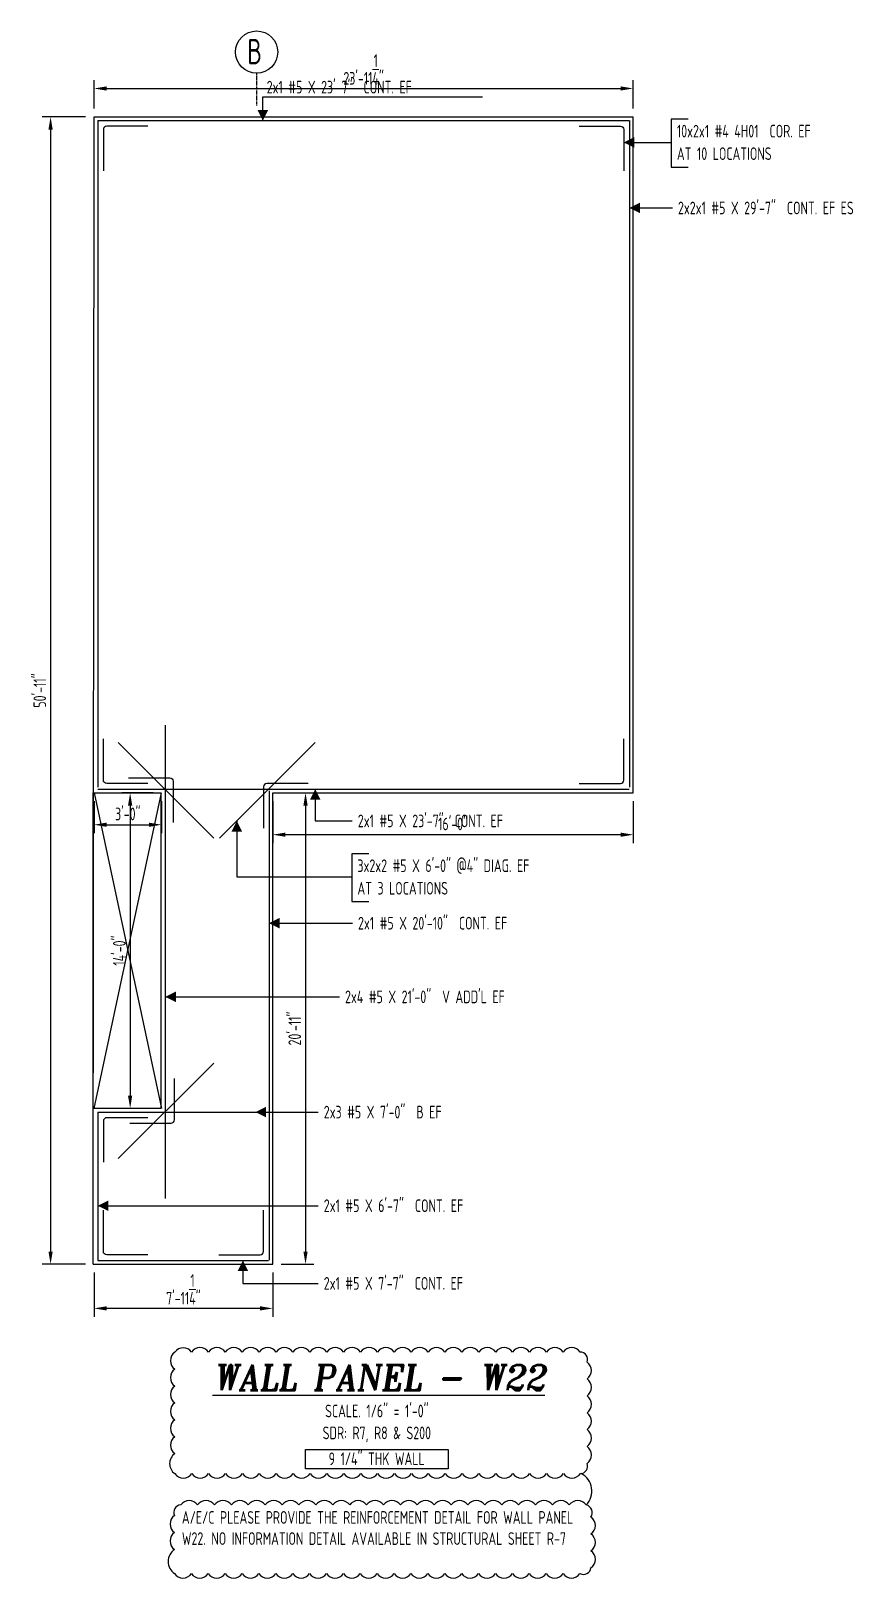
# Model space of a CAD drawing. Header units: inches. Extents: x -3675 to 26577, y -2273 to 5046.
# Drawn here: x 22781 to 23219, y -296 to 528 of the extents above; entities that cross this region are included whole.
import ezdxf
from ezdxf.enums import TextEntityAlignment as Align

# ---------------------------------------------------------------- set-up
doc = ezdxf.new("R2010")
doc.units = ezdxf.units.IN
doc.header["$MEASUREMENT"] = 0
doc.linetypes.add('PHANTOM', pattern=[2.5, 1.25, -0.25, 0.25, -0.25, 0.25, -0.25])
doc.layers.get('0').update_dxf_attribs({"linetype": 'CONTINUOUS'})
doc.layers.get('Defpoints').update_dxf_attribs({"linetype": 'CONTINUOUS'})
for name, color, linetype in [('0-25TEXT', 7, 'CONTINUOUS'), ('0-35', 3, 'CONTINUOUS'), ('0-35TEXT', 3, 'CONTINUOUS'), ('0-50', 10, 'CONTINUOUS'), ('BAR-LBL', 2, 'CONTINUOUS'), ('DETAIL', 83, 'CONTINUOUS'), ('GRID', 8, 'PHANTOM'), ('REBARS', 4, 'CONTINUOUS')]:
    doc.layers.add(name, color=color, linetype=linetype)
doc.layers.add('COVER', color=6, linetype='CONTINUOUS', lineweight=0, plot=False)
doc.styles.add('AR', font='ARCHQUIK.shx', dxfattribs={"width": 0.8})
doc.styles.add('ROMANT', font='romant')
doc.dimstyles.new('CADS_DIM_48', dxfattribs={"dimscale": 48, "dimtxt": 0.09375, "dimasz": 0.09375, "dimexe": 0.0625, "dimexo": 0.0625, "dimgap": 0.09375, "dimtad": 0, "dimtih": 1, "dimtoh": 1, "dimzin": 1, "dimdsep": 46, "dimlunit": 4, "dimtxsty": 'AR', "dimblk": 'CLOSED', "dimcen": 0.1875, "dimadec": 0, "dimazin": 0, "dimtfac": 1, "dimtofl": 0, "dimtmove": 0, "dimatfit": 1, "dimldrblk": 'DOTBLANK', "dimfxl": 1, "dimtzin": 0, "dimarcsym": 0})

# ---------------------------------------------------------------- blocks, each defined once
blk = doc.blocks.new('*D93')
at = {"layer": 'COVER', "color": 0, "lineweight": -2, "transparency": 16777216}
for p, q in [((22814.82, 486.6), (22814.82, 501.71)), ((22821.57, 497.21), (23095.32, 497.21)), ((23102.07, 486.6), (23102.07, 501.71))]:
    blk.add_line(p, q, dxfattribs=at)
at = {"layer": 'COVER', "color": 0, "transparency": 16777216}
for points in [[(22821.57, 498.34), (22821.57, 496.09), (22814.82, 497.21)], [(23095.32, 498.34), (23095.32, 496.09), (23102.07, 497.21)]]:
    blk.add_solid(points, dxfattribs=at)
at = {"layer": 'Defpoints', "color": 0, "transparency": 16777216}
for p in [(23102.07, 497.21), (22814.82, 482.1), (23102.07, 482.1)]:
    blk.add_point(p, dxfattribs=at)
at = {"layer": 'COVER', "color": 0, "transparency": 16777216, "insert": (22958.45, 507.34), "char_height": 6.75, "attachment_point": 5, "style": 'AR'}
blk.add_mtext('23\'-11{\\H1.000000x;\\S1/4;}"', dxfattribs=at)
blk = doc.blocks.new('_DotBlank')
at = {"layer": '0-35', "color": 0, "lineweight": -2}
blk.add_line((-0.5, 0), (-1, 0), dxfattribs=at)
blk.add_circle((0, 0), 0.5, dxfattribs=at)
blk = doc.blocks.new('*D94')
at = {"layer": 'COVER', "color": 0, "lineweight": -2, "transparency": 16777216}
for p, q in [((22810.32, 482.1), (22787.19, 482.1)), ((22791.69, 475.35), (22791.69, -122.15)), ((22810.32, -128.9), (22787.19, -128.9))]:
    blk.add_line(p, q, dxfattribs=at)
at = {"layer": 'COVER', "color": 0, "transparency": 16777216}
for points in [[(22790.56, 475.35), (22792.81, 475.35), (22791.69, 482.1)], [(22790.56, -122.15), (22792.81, -122.15), (22791.69, -128.9)]]:
    blk.add_solid(points, dxfattribs=at)
at = {"layer": 'Defpoints', "color": 0, "transparency": 16777216}
for p in [(22814.82, 482.1), (22791.69, -128.9), (22814.82, -128.9)]:
    blk.add_point(p, dxfattribs=at)
at = {"layer": 'COVER', "color": 0, "transparency": 16777216, "insert": (22785.95, 176.6), "char_height": 6.75, "attachment_point": 5, "rotation": 90, "style": 'AR'}
blk.add_mtext('50\'-11"', dxfattribs=at)
blk = doc.blocks.new('*D95')
at = {"layer": 'COVER', "color": 0, "lineweight": -2, "transparency": 16777216}
for p, q in [((22910.07, 117.6), (22910.07, 95.31)), ((23102.07, 117.6), (23102.07, 95.31)), ((23095.32, 99.81), (22916.82, 99.81))]:
    blk.add_line(p, q, dxfattribs=at)
at = {"layer": 'COVER', "color": 0, "transparency": 16777216}
for points in [[(22916.82, 100.94), (22916.82, 98.69), (22910.07, 99.81)], [(23095.32, 100.94), (23095.32, 98.69), (23102.07, 99.81)]]:
    blk.add_solid(points, dxfattribs=at)
at = {"layer": 'Defpoints', "color": 0, "transparency": 16777216}
for p in [(22910.07, 122.1), (23102.07, 122.1), (22910.07, 99.81)]:
    blk.add_point(p, dxfattribs=at)
at = {"layer": 'COVER', "color": 0, "transparency": 16777216, "insert": (23006.07, 105.55), "char_height": 6.75, "attachment_point": 5, "style": 'AR'}
blk.add_mtext('16\'-0"', dxfattribs=at)
blk = doc.blocks.new('*D96')
at = {"layer": 'COVER', "color": 0, "lineweight": -2, "transparency": 16777216}
for p, q in [((22914.57, 122.1), (22931.99, 122.1)), ((22927.49, 115.35), (22927.49, -122.15)), ((22914.57, -128.9), (22931.99, -128.9))]:
    blk.add_line(p, q, dxfattribs=at)
at = {"layer": 'COVER', "color": 0, "transparency": 16777216}
for points in [[(22926.37, 115.35), (22928.62, 115.35), (22927.49, 122.1)], [(22926.37, -122.15), (22928.62, -122.15), (22927.49, -128.9)]]:
    blk.add_solid(points, dxfattribs=at)
at = {"layer": 'Defpoints', "color": 0, "transparency": 16777216}
for p in [(22910.07, 122.1), (22910.07, -128.9), (22927.49, -128.9)]:
    blk.add_point(p, dxfattribs=at)
at = {"layer": 'COVER', "color": 0, "transparency": 16777216, "insert": (22921.75, -3.4), "char_height": 6.75, "attachment_point": 5, "rotation": 90, "style": 'AR'}
blk.add_mtext('20\'-11"', dxfattribs=at)
blk = doc.blocks.new('*D97')
at = {"layer": 'COVER', "color": 0, "lineweight": -2, "transparency": 16777216}
for p, q in [((22814.82, -133.4), (22814.82, -156.94)), ((22910.07, -133.4), (22910.07, -156.94)), ((22903.32, -152.44), (22821.57, -152.44))]:
    blk.add_line(p, q, dxfattribs=at)
at = {"layer": 'COVER', "color": 0, "transparency": 16777216}
for points in [[(22821.57, -151.31), (22821.57, -153.56), (22814.82, -152.44)], [(22903.32, -151.31), (22903.32, -153.56), (22910.07, -152.44)]]:
    blk.add_solid(points, dxfattribs=at)
at = {"layer": 'Defpoints', "color": 0, "transparency": 16777216}
for p in [(22814.82, -128.9), (22910.07, -128.9), (22814.82, -152.44)]:
    blk.add_point(p, dxfattribs=at)
at = {"layer": 'COVER', "color": 0, "transparency": 16777216, "insert": (22862.45, -142.31), "char_height": 6.75, "attachment_point": 5, "style": 'AR'}
blk.add_mtext('7\'-11{\\H1.000000x;\\S1/4;}"', dxfattribs=at)
blk = doc.blocks.new('*D98')
at = {"layer": 'COVER', "color": 0, "lineweight": -2, "transparency": 16777216}
for p, q in [((22846.32, 122.1), (22829.57, 122.1)), ((22834.07, 115.35), (22834.07, -39.15)), ((22846.32, -45.9), (22829.57, -45.9))]:
    blk.add_line(p, q, dxfattribs=at)
at = {"layer": 'COVER', "color": 0, "transparency": 16777216}
for points in [[(22832.94, 115.35), (22835.19, 115.35), (22834.07, 122.1)], [(22832.94, -39.15), (22835.19, -39.15), (22834.07, -45.9)]]:
    blk.add_solid(points, dxfattribs=at)
at = {"layer": 'Defpoints', "color": 0, "transparency": 16777216}
for p in [(22850.82, 122.1), (22834.07, -45.9), (22850.82, -45.9)]:
    blk.add_point(p, dxfattribs=at)
at = {"layer": 'COVER', "color": 0, "transparency": 16777216, "insert": (22828.33, 38.1), "char_height": 6.75, "attachment_point": 5, "rotation": 90, "style": 'AR'}
blk.add_mtext('14\'-0"', dxfattribs=at)
blk = doc.blocks.new('*D99')
at = {"layer": 'COVER', "color": 0, "lineweight": -2, "transparency": 16777216}
for p, q in [((22814.82, 117.6), (22814.82, 100.62)), ((22850.82, 117.6), (22850.82, 100.62)), ((22821.57, 105.12), (22844.07, 105.12))]:
    blk.add_line(p, q, dxfattribs=at)
at = {"layer": 'COVER', "color": 0, "transparency": 16777216}
for points in [[(22821.57, 106.25), (22821.57, 104), (22814.82, 105.12)], [(22844.07, 106.25), (22844.07, 104), (22850.82, 105.12)]]:
    blk.add_solid(points, dxfattribs=at)
at = {"layer": 'Defpoints', "color": 0, "transparency": 16777216}
for p in [(22814.82, 122.1), (22850.82, 122.1), (22850.82, 105.12)]:
    blk.add_point(p, dxfattribs=at)
at = {"layer": 'COVER', "color": 0, "transparency": 16777216, "insert": (22832.82, 110.86), "char_height": 6.75, "attachment_point": 5, "style": 'AR'}
blk.add_mtext('3\'-0"', dxfattribs=at)
blk = doc.blocks.new('leadrblk')
blk.add_lwpolyline([(0, 0, 0, 1, 0), (1, 0, 1, 1, 0)], format="xyseb")
blk = doc.blocks.new('*U769', base_point=(22819.57, -50.65))
at = {"layer": 'REBARS', "color": 0}
blk.add_lwpolyline([(22843.57, -50.9), (22821.57, -50.9, 0.414214), (22819.82, -52.65), (22819.82, -74.65)], format="xyb", dxfattribs=at)
blk = doc.blocks.new('*U770', base_point=(22905.32, -124.15))
at = {"layer": 'REBARS', "color": 0}
blk.add_lwpolyline([(22881.32, -123.9), (22903.32, -123.9, 0.414213), (22905.07, -122.15), (22905.07, -100.15)], format="xyb", dxfattribs=at)
blk = doc.blocks.new('*U771', base_point=(22819.57, -124.15))
at = {"layer": 'REBARS', "color": 0}
blk.add_lwpolyline([(22843.57, -123.9), (22821.57, -123.9, -0.414213), (22819.82, -122.15), (22819.82, -100.15)], format="xyb", dxfattribs=at)
blk = doc.blocks.new('*U772', base_point=(22904.82, 127.35))
at = {"layer": 'REBARS', "color": 0}
blk.add_lwpolyline([(22928.82, 127.1), (22906.82, 127.1, 0.414214), (22905.07, 125.35), (22905.07, 103.35)], format="xyb", dxfattribs=at)
blk = doc.blocks.new('*U773', base_point=(22819.57, 126.85))
at = {"layer": 'REBARS', "color": 0}
blk.add_lwpolyline([(22843.57, 127.1), (22821.57, 127.1, -0.414213), (22819.82, 128.85), (22819.82, 150.85)], format="xyb", dxfattribs=at)
blk = doc.blocks.new('*U774', base_point=(23097.32, 126.85))
at = {"layer": 'REBARS', "color": 0}
blk.add_lwpolyline([(23073.32, 127.1), (23095.32, 127.1, 0.414213), (23097.07, 128.85), (23097.07, 150.85)], format="xyb", dxfattribs=at)
blk = doc.blocks.new('*U775', base_point=(22819.57, 477.35))
at = {"layer": 'REBARS', "color": 0}
blk.add_lwpolyline([(22843.57, 477.1), (22821.57, 477.1, 0.414214), (22819.82, 475.35), (22819.82, 453.35)], format="xyb", dxfattribs=at)
blk = doc.blocks.new('*U649', base_point=(22881.97, 97.75))
at = {"layer": 'REBARS', "color": 0}
blk.add_lwpolyline([(22881.75, 97.97), (22932.66, 148.88)], dxfattribs=at)
blk = doc.blocks.new('*U677', base_point=(22816.82, -47.59))
at = {"layer": 'REBARS', "color": 0}
blk.add_lwpolyline([(22816.82, -47.9), (22900.82, -47.9)], dxfattribs=at)
blk = doc.blocks.new('*U678', base_point=(22852.51, -93.9))
at = {"layer": 'REBARS', "color": 0}
blk.add_lwpolyline([(22852.82, -93.9), (22852.82, 158.1)], dxfattribs=at)
blk = doc.blocks.new('*U134', base_point=(22817.14, -47.9))
at = {"layer": 'REBARS', "color": 0}
blk.add_lwpolyline([(22816.82, -47.9), (22816.82, -126.9)], dxfattribs=at)
blk = doc.blocks.new('*U133', base_point=(22816.82, -127.22))
at = {"layer": 'REBARS', "color": 0}
blk.add_lwpolyline([(22816.82, -126.9), (22907.82, -126.9)], dxfattribs=at)
blk = doc.blocks.new('*U706', base_point=(22817.14, 480.1))
at = {"layer": 'REBARS', "color": 0}
blk.add_lwpolyline([(22816.82, 480.1), (22816.82, 125.1)], dxfattribs=at)
blk = doc.blocks.new('*U776', base_point=(23097.32, 477.35))
at = {"layer": 'REBARS', "color": 0}
blk.add_lwpolyline([(23073.32, 477.1), (23095.32, 477.1, -0.414214), (23097.07, 475.35), (23097.07, 453.35)], format="xyb", dxfattribs=at)
blk = doc.blocks.new('*U707', base_point=(23099.76, 480.1))
at = {"layer": 'REBARS', "color": 0}
blk.add_lwpolyline([(23100.07, 480.1), (23100.07, 125.1)], dxfattribs=at)
blk = doc.blocks.new('*U286', base_point=(22816.82, 479.78))
at = {"layer": 'REBARS', "color": 0}
blk.add_lwpolyline([(22816.82, 480.1), (23099.82, 480.1)], dxfattribs=at)
blk = doc.blocks.new('*U680', base_point=(22907.76, 123.23))
at = {"layer": 'REBARS', "color": 0}
blk.add_lwpolyline([(22908.07, 123.23), (22908.07, -126.77)], dxfattribs=at)
blk = doc.blocks.new('*U650', base_point=(22878.36, 97.75))
at = {"layer": 'REBARS', "color": 0}
blk.add_lwpolyline([(22878.58, 97.97), (22827.67, 148.88)], dxfattribs=at)
blk = doc.blocks.new('*U651', base_point=(22878.36, -21.56))
at = {"layer": 'REBARS', "color": 0}
blk.add_lwpolyline([(22878.58, -21.78), (22827.67, -72.69)], dxfattribs=at)
blk = doc.blocks.new('*U780', base_point=(22857.22, 130.29))
at = {"layer": 'REBARS', "color": 0}
blk.add_lwpolyline([(22833.22, 130.04), (22855.22, 130.04, -0.414214), (22856.97, 128.29), (22856.97, 106.29)], format="xyb", dxfattribs=at)
blk = doc.blocks.new('*U783', base_point=(22857.86, -53.97))
at = {"layer": 'REBARS', "color": 0}
blk.add_lwpolyline([(22833.86, -53.72), (22855.86, -53.72, 0.414213), (22857.61, -51.97), (22857.61, -29.97)], format="xyb", dxfattribs=at)

msp = doc.modelspace()

# ---------------------------------------------------------------- linework, layer by layer
at = {"layer": '0-25TEXT'}
for points in [[(22904.75424, 480.09507), (22904.75424, 492.82898), (23021.77484, 492.82898)], [(23131.30471, 480.86928), (23122.30565, 480.86928), (23122.30565, 455.37196), (23131.30471, 455.37196)], [(23097.07443, 468.49558), (23122.30565, 468.49558)], [(23100.07442, 433.58866), (23122.89309, 433.58866)], [(22932.65306, 124.09507), (22932.65306, 107.16068), (22952.35519, 107.16068)], [(22890.86867, 107.09363), (22890.86867, 77.30334), (22952.14008, 77.30334)], [(22961.13913, 89.67704), (22952.14008, 89.67704), (22952.14008, 64.17972), (22961.13913, 64.17972)], [(22908.07446, 52.6928), (22952.46223, 52.6928)], [(22852.82441, 13.46846), (22945.54339, 13.46846)], [(22900.82442, -47.90496), (22934.21844, -47.90496)], [(22816.82442, -97.7539), (22934.21844, -97.7539)], [(22894.15763, -126.90493), (22894.15763, -139.10947), (22934.21844, -139.10947)]]:
    msp.add_lwpolyline(points, dxfattribs=at)
at = {"layer": '0-35'}
for p, q in [((22814.44942, -128.90493), (22814.82442, 482.09507)), ((22814.82442, 482.09507), (23102.07442, 482.09507)), ((23102.07442, 122.09507), (23102.07442, 482.09507)), ((22910.07442, -128.90493), (22910.07442, 122.09507)), ((22910.07442, 122.09507), (23102.07442, 122.09507)), ((22814.44942, -128.90493), (22910.07442, -128.90493))]:
    msp.add_line(p, q, dxfattribs=at)
msp.add_lwpolyline([(22814.44942, 122.09507), (22850.44942, 122.09507), (22850.44942, -45.90493), (22814.44942, -45.90493)], close=True, dxfattribs=at)
at = {"layer": '0-50'}
for p, q in [((22814.82442, -45.90493), (22850.82442, 122.09507)), ((22814.82442, 122.09507), (22850.82442, -45.90493))]:
    msp.add_line(p, q, dxfattribs=at)
msp.add_lwpolyline([(22927.5417, -227.57679), (23003.42854, -227.57679), (23003.42854, -237.93316), (22927.5417, -237.93316)], close=True, dxfattribs=at)
msp.add_circle((22901.44942, 516.60161), 11.25, dxfattribs=at)
at = {"layer": 'DETAIL'}
for points in [[(22857.88204, -240.44957, 0.52056705), (22866.88204, -240.44957, 0.52056705), (22875.88204, -240.44957, 0.52056705), (22884.88204, -240.44957, 0.52056705), (22893.88204, -240.44957, 0.52056705), (22902.88204, -240.44957, 0.52056705), (22911.88204, -240.44957, 0.52056705), (22920.88204, -240.44957, 0.52056705), (22929.88204, -240.44957, 0.52056705), (22938.88204, -240.44957, 0.52056705), (22947.88204, -240.44957, 0.52056705), (22956.88204, -240.44957, 0.52056705), (22965.88204, -240.44957, 0.52056705), (22974.88204, -240.44957, 0.52056705), (22983.88204, -240.44957, 0.52056705), (22992.88204, -240.44957, 0.52056705), (23001.88204, -240.44957, 0.52056705), (23010.88204, -240.44957, 0.52056705), (23019.88204, -240.44957, 0.52056705), (23028.88204, -240.44957, 0.52056705), (23037.88204, -240.44957, 0.52056705), (23046.88204, -240.44957, 0.52056705), (23055.88204, -240.44957, 0.52056705), (23064.88204, -240.44957, 0.52056705), (23073.88204, -240.44957, 0.52056705), (23077.44009, -235.00762, 0.52056705), (23077.44009, -226.00762, 0.52056705), (23077.44009, -217.00762, 0.52056705), (23077.44009, -208.00762, 0.52056705), (23077.44009, -199.00762, 0.52056705), (23077.44009, -190.00762, 0.52056705), (23077.44009, -181.00762, 0.52056705), (23073.77368, -175.67403, 0.52056705), (23064.77368, -175.67403, 0.52056705), (23055.77368, -175.67403, 0.52056705), (23046.77368, -175.67403, 0.52056705), (23037.77368, -175.67403, 0.52056705), (23028.77368, -175.67403, 0.52056705), (23019.77368, -175.67403, 0.52056705), (23010.77368, -175.67403, 0.52056705), (23001.77368, -175.67403, 0.52056705), (22992.77368, -175.67403, 0.52056705), (22983.77368, -175.67403, 0.52056705), (22974.77368, -175.67403, 0.52056705), (22965.77368, -175.67403, 0.52056705), (22956.77368, -175.67403, 0.52056705), (22947.77368, -175.67403, 0.52056705), (22938.77368, -175.67403, 0.52056705), (22929.77368, -175.67403, 0.52056705), (22920.77368, -175.67403, 0.52056705), (22911.77368, -175.67403, 0.52056705), (22902.77368, -175.67403, 0.52056705), (22893.77368, -175.67403, 0.52056705), (22884.77368, -175.67403, 0.52056705), (22875.77368, -175.67403, 0.52056705), (22866.77368, -175.67403, 0.52056705), (22857.88204, -175.78238, 0.52056705), (22857.88204, -184.78238, 0.52056705), (22857.88204, -193.78238, 0.52056705), (22857.88204, -202.78238, 0.52056705), (22857.88204, -211.78238, 0.52056705), (22857.88204, -220.78238, 0.52056705), (22857.88204, -229.78238, 0.52056705)], [(22857.66523, -293.7034, 0.52056705), (22866.66523, -293.7034, 0.52056705), (22875.66523, -293.7034, 0.52056705), (22884.66523, -293.7034, 0.52056705), (22893.66523, -293.7034, 0.52056705), (22902.66523, -293.7034, 0.52056705), (22911.66523, -293.7034, 0.52056705), (22920.66523, -293.7034, 0.52056705), (22929.66523, -293.7034, 0.52056705), (22938.66523, -293.7034, 0.52056705), (22947.66523, -293.7034, 0.52056705), (22956.66523, -293.7034, 0.52056705), (22965.66523, -293.7034, 0.52056705), (22974.66523, -293.7034, 0.52056705), (22983.66523, -293.7034, 0.52056705), (22992.66523, -293.7034, 0.52056705), (23001.66523, -293.7034, 0.52056705), (23010.66523, -293.7034, 0.52056705), (23019.66523, -293.7034, 0.52056705), (23028.66523, -293.7034, 0.52056705), (23037.66523, -293.7034, 0.52056705), (23046.66523, -293.7034, 0.52056705), (23055.66523, -293.7034, 0.52056705), (23064.66523, -293.7034, 0.52056705), (23073.66523, -293.7034, 0.52056705), (23079.53689, -290.57506, 0.52056705), (23079.53689, -281.57506, 0.52056705), (23079.53689, -272.57506, 0.52056705), (23079.53689, -263.57506, 0.52056705), (23077.00484, -257.1071, 0.52056705), (23068.00484, -257.1071, 0.52056705), (23059.00484, -257.1071, 0.52056705), (23050.00484, -257.1071, 0.52056705), (23041.00484, -257.1071, 0.52056705), (23032.00484, -257.1071, 0.52056705), (23023.00484, -257.1071, 0.52056705), (23014.00484, -257.1071, 0.52056705), (23005.00484, -257.1071, 0.52056705), (22996.00484, -257.1071, 0.52056705), (22987.00484, -257.1071, 0.52056705), (22978.00484, -257.1071, 0.52056705), (22969.00484, -257.1071, 0.52056705), (22960.00484, -257.1071, 0.52056705), (22951.00484, -257.1071, 0.52056705), (22942.00484, -257.1071, 0.52056705), (22933.00484, -257.1071, 0.52056705), (22924.00484, -257.1071, 0.52056705), (22915.00484, -257.1071, 0.52056705), (22906.00484, -257.1071, 0.52056705), (22897.00484, -257.1071, 0.52056705), (22888.00484, -257.1071, 0.52056705), (22879.00484, -257.1071, 0.52056705), (22870.00484, -257.1071, 0.52056705), (22861.00484, -257.1071, 0.52056705), (22857.66523, -262.76748, 0.52056705), (22857.66523, -271.76748, 0.52056705), (22857.66523, -280.76748, 0.52056705)]]:
    msp.add_lwpolyline(points, format="xyb", close=True, dxfattribs=at)
msp.add_arc((23069.51007, -249.74406), 10.50647, 315.50797405, 62.67998831, dxfattribs=at)
at = {"layer": 'GRID', "lineweight": -3}
msp.add_lwpolyline([(22901.44942, 505.35161), (22901.44942, 488.11068)], dxfattribs=at)

# ---------------------------------------------------------------- block references
at = {"layer": '0-25TEXT', "xscale": 5.623937007874017, "yscale": 2.250708661417324}
for p, rotation in [((22904.75424, 480.09507), 90.00000153523449), ((22932.65306, 124.09507), 270.0000046057035), ((22890.86867, 107.09363), 270.0000046057035), ((22894.15763, -126.90493), 270.0000046057035)]:
    msp.add_blockref('leadrblk', p, dxfattribs=dict(at, rotation=rotation))
for p in [(23097.07443, 468.49558), (23100.07442, 433.58866), (22908.07446, 52.6928), (22852.82441, 13.46846), (22900.82442, -47.90496), (22816.82442, -97.7539)]:
    msp.add_blockref('leadrblk', p, dxfattribs=at)
at = {"layer": 'REBARS', "color": 4}
for name, p in [('*U706', (22817.13692, 480.09507)), ('*U286', (22816.82442, 479.78257)), ('*U707', (23099.76192, 480.09507)), ('*U775', (22819.57441, 477.34507)), ('*U776', (23097.32443, 477.34507)), ('*U678', (22852.51195, -93.90493)), ('*U773', (22819.57441, 126.84507)), ('*U650', (22878.36345, 97.75113)), ('*U649', (22881.96811, 97.75113)), ('*U774', (23097.32443, 126.84507)), ('*U780', (22857.21652, 130.29263)), ('*U772', (22904.82443, 127.34711)), ('*U680', (22907.76192, 123.22538)), ('*U651', (22878.36345, -21.56098)), ('*U783', (22857.86014, -53.96513)), ('*U677', (22816.82442, -47.59243)), ('*U134', (22817.13692, -47.90493)), ('*U769', (22819.57438, -50.65492)), ('*U771', (22819.57441, -124.15289)), ('*U770', (22905.32443, -124.15289)), ('*U133', (22816.82442, -127.21743))]:
    msp.add_blockref(name, p, dxfattribs=at)
at = {"layer": 'REBARS', "color": 4, "xscale": -1, "rotation": 180}
msp.add_blockref('*U286', (22816.82442, 124.40757), dxfattribs=at)

# ---------------------------------------------------------------- texts
at = {"color": 7, "linetype": 'Continuous', "style": 'ROMANT', "oblique": 9, "width": 0.95}
msp.add_text('%%UWALL PANEL - W22', height=13.5, dxfattribs=at).set_placement((22966.857, -196.00489), align=Align.CENTER)
at = {"layer": '0-35TEXT', "style": 'AR', "width": 0.8}
for s, p in [('AT 10 LOCATIONS', (23125.30534, 459.12156)), ('AT 3 LOCATIONS', (22955.13976, 67.92933))]:
    msp.add_text(s, height=6.7498312, dxfattribs=at).set_placement(p)
for s, p in [('SCALE. 1/6" = 1\'-0"', (22965.48512, -210.45178)), ('SDR: R7, R8 & S200', (22965.48512, -222.11998)), ('9 1/4" THK WALL', (22965.4082, -235.908))]:
    msp.add_text(s, height=6.7498312, dxfattribs=at).set_placement(p, align=Align.CENTER)
at = {"layer": '0-50', "style": 'AR', "width": 0.8}
msp.add_text('B', height=13.5, dxfattribs=at).set_placement((22896.46288, 510.11516))
at = {"layer": 'BAR-LBL', "style": 'AR', "width": 0.8}
for s, p in [('2x1 #5 X 23\'-7"  CONT. EF', (22906.81082, 494.55032)), ('10x2x1 #4 4H01  COR. EF', (23125.30534, 471.1203)), ('2x2x1 #5 X 29\'-7"  CONT. EF ES', (23125.89278, 430.21401)), ('2x1 #5 X 23\'-7"  CONT. EF', (22955.35488, 103.78604)), ('3x2x2 #5 X 6\'-0" @4" DIAG. EF', (22955.13976, 79.92807)), ('2x1 #5 X 20\'-10"  CONT. EF', (22955.46192, 49.31815)), ('2x4 #5 X 21\'-0"  V ADD\'L EF', (22948.54307, 10.09381)), ('2x3 #5 X 7\'-0"  B EF', (22937.21812, -51.2796)), ('2x1 #5 X 6\'-7"  CONT. EF', (22937.21812, -101.12854)), ('2x1 #5 X 7\'-7"  CONT. EF', (22937.21812, -142.48411))]:
    msp.add_text(s, height=6.7492913, dxfattribs=at).set_placement(p)
at = {"layer": 'DETAIL', "insert": (22861.62788, -260.38868), "char_height": 6.74983125, "width": 217.0178832, "attachment_point": 1, "style": 'AR'}
msp.add_mtext('A/E/C PLEASE PROVIDE THE REINFORCEMENT DETAIL FOR WALL PANEL W22. NO INFORMATION DETAIL AVAILABLE IN STRUCTURAL SHEET R-7', dxfattribs=at)

# ---------------------------------------------------------------- dimensions: what is measured, and where the dimension line sits
at = {"layer": 'COVER'}
for base, p1, p2, picture, middle in [((23102.07442, 497.21155), (22814.82442, 482.09507), (23102.07442, 482.09507), '*D93', (22958.44942, 507.33655)), ((22850.82442, 105.1234), (22814.82442, 122.09507), (22850.82442, 122.09507), '*D99', (22832.82442, 110.86478)), ((22910.07442, 99.81144), (23102.07442, 122.09507), (22910.07442, 122.09507), '*D95', (23006.07442, 105.55282)), ((22814.82442, -152.43934), (22910.07442, -128.90493), (22814.82442, -128.90493), '*D97', (22862.44942, -142.31434))]:
    dim = msp.add_linear_dim(base=base, p1=p1, p2=p2, dimstyle='CADS_DIM_48', override={"dimscale": 72, "dimgap": 0.03125, "dimtad": 1, "dimtih": 0, "dimtoh": 0, "dimdec": 4, "dimtdec": 4}, dxfattribs=at)
    dim.commit()
    dim.dimension.update_dxf_attribs({"geometry": picture, "text_midpoint": middle})
for base, p1, p2, picture, middle in [((22791.68982, -128.90493), (22814.82442, 482.09507), (22814.82442, -128.90493), '*D94', (22785.94844, 176.59507)), ((22834.06712, -45.90493), (22850.82442, 122.09507), (22850.82442, -45.90493), '*D98', (22828.32574, 38.09507))]:
    dim = msp.add_linear_dim(base=base, p1=p1, p2=p2, angle=90, dimstyle='CADS_DIM_48', override={"dimscale": 72, "dimgap": 0.03125, "dimtad": 1, "dimtih": 0, "dimtoh": 0, "dimdec": 4, "dimtdec": 4}, dxfattribs=at)
    dim.commit()
    dim.dimension.update_dxf_attribs({"geometry": picture, "text_midpoint": middle})
dim = msp.add_linear_dim(base=(22927.49141, -128.90493), p1=(22910.07442, 122.09507), p2=(22910.07442, -128.90493), angle=90, dimstyle='CADS_DIM_48', override={"dimscale": 72, "dimgap": 0.03125, "dimtad": 1, "dimtih": 0, "dimtoh": 0, "dimdec": 4, "dimtdec": 4}, dxfattribs=at)
dim.commit()
dim.dimension.update_dxf_attribs({"geometry": '*D96', "text_midpoint": (22927.49141, -3.40493), "dimtype": 160})

doc.saveas('drawing.dxf')
